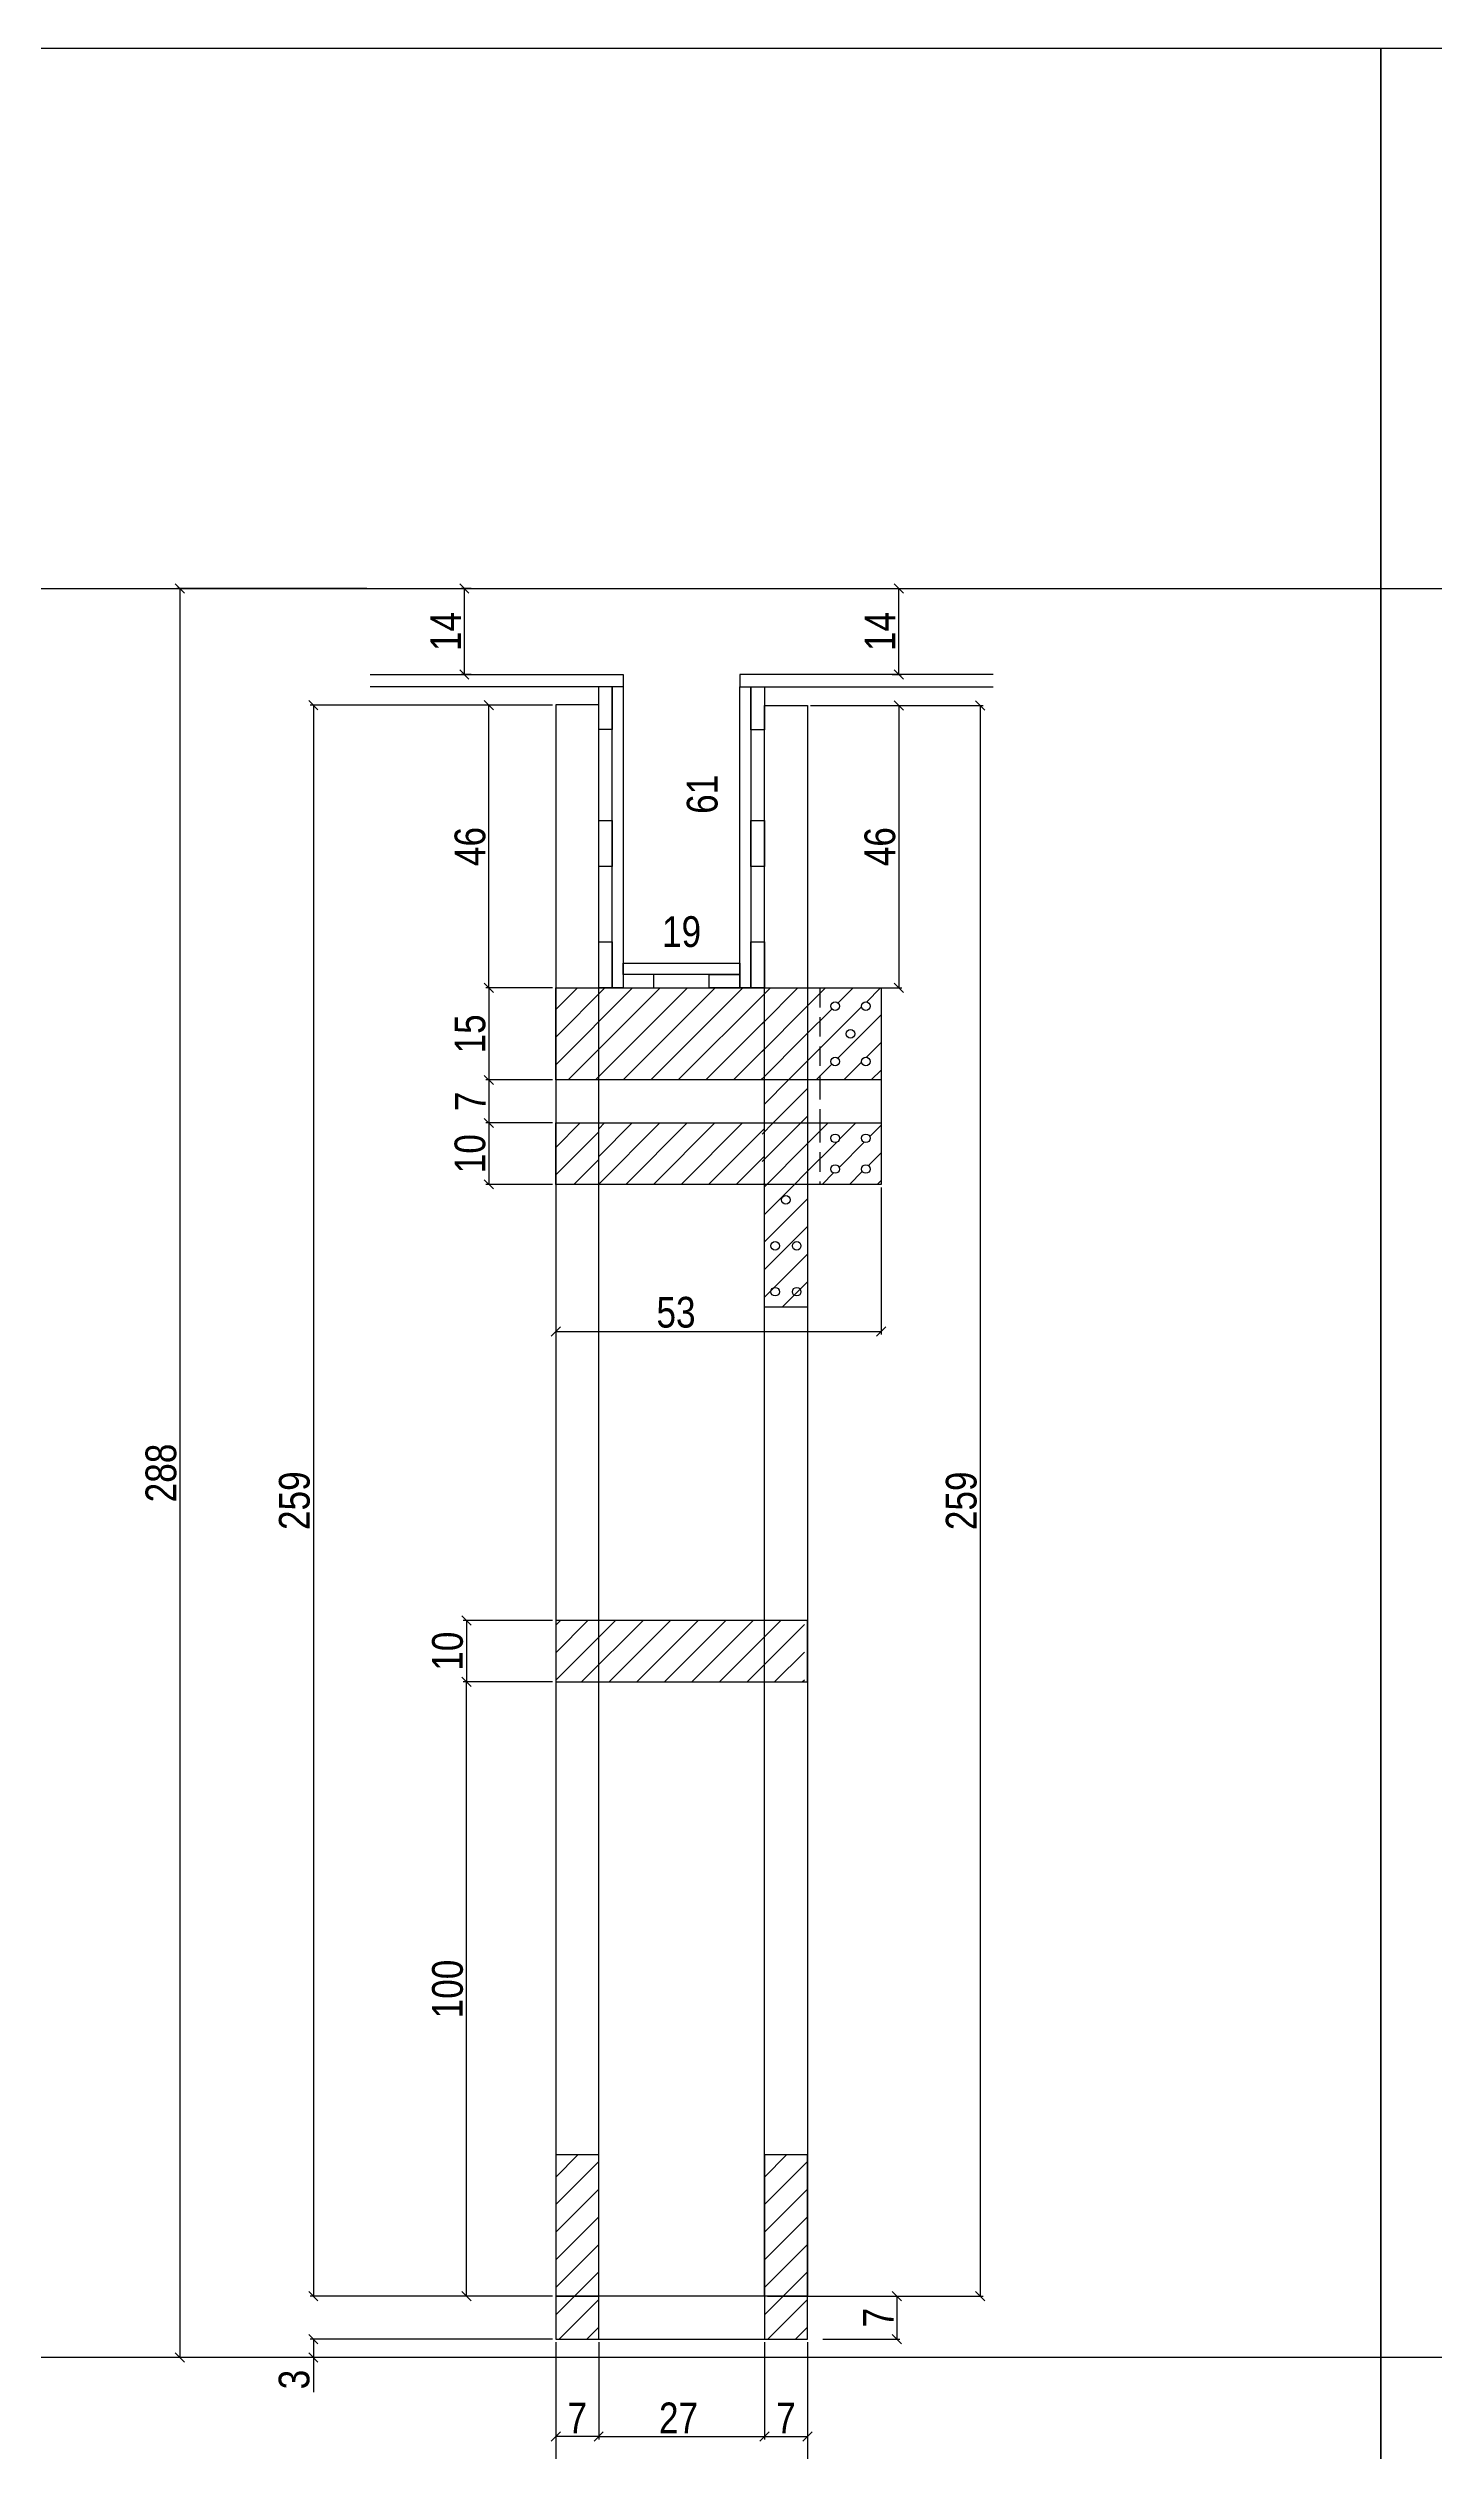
# Model space of a CAD drawing. Extents: x 17311 to 161354, y 153625 to 213544.
# Drawn here: x 18619 to 19071, y 205497 to 206280 of the extents above; entities that cross this region are included whole.
import ezdxf

# ---------------------------------------------------------------- set-up
doc = ezdxf.new("R2010")
doc.units = 0
doc.linetypes.add('DASHED2', pattern=[9.525, 6.35, -3.175])
doc.layers.get('0').update_dxf_attribs({"linetype": 'CONTINUOUS'})
doc.layers.get('DEFPOINTS').update_dxf_attribs({"linetype": 'CONTINUOUS'})
for name, color, linetype in [('8', 111, 'CONTINUOUS'), ('COTA', 241, 'CONTINUOUS'), ('detalhes', 4, 'CONTINUOUS'), ('Painéis', 200, 'CONTINUOUS'), ('SARR_2.2x10', 60, 'CONTINUOUS'), ('SARR_7x7', 40, 'CONTINUOUS'), ('TIRAS REESCORAMENTO', 252, 'CONTINUOUS')]:
    doc.layers.add(name, color=color, linetype=linetype)
doc.styles.add('COTA TECNICA 2X', font='techl___.ttf', dxfattribs={"height": 10})
doc.dimstyles.new('SECAO', dxfattribs={"dimscale": 0.333333, "dimtxt": 5, "dimasz": 9, "dimexe": 3, "dimexo": 3, "dimgap": 3, "dimtad": 1, "dimdec": 1, "dimlfac": 0.5, "dimzin": 12, "dimdsep": 46, "dimtxsty": 'COTA TECNICA 2X', "dimblk1": 'OBLIQUE', "dimblk2": 'OBLIQUE', "dimsah": 1, "dimcen": 0.9, "dimclrd": 4, "dimclre": 4, "dimclrt": 240, "dimadec": 1, "dimazin": 3, "dimtfac": 1, "dimtdec": 1, "dimtmove": 0, "dimatfit": 3, "dimfxl": 1, "dimtolj": 1, "dimtzin": 12, "dimarcsym": 0})
pattern_1 = [(45, (-7342.7276, 8432.976), (-4.49012806, 4.49012806), [])]

# ---------------------------------------------------------------- blocks, each defined once
blk = doc.blocks.new('_Oblique')
at = {"color": 0, "linetype": 'ByBlock', "lineweight": -2}
blk.add_line((-0.5, -0.5), (0.5, 0.5), dxfattribs=at)
blk = doc.blocks.new('*D3458')
at = {"layer": 'DEFPOINTS', "color": 0, "transparency": 16777216}
for p in [(18784.88, 206065.84), (18705.92, 205547.75), (18784.88, 205547.75)]:
    blk.add_point(p, dxfattribs=at)
at = {"layer": 'detalhes', "color": 4, "lineweight": -2, "transparency": 16777216}
for p, q in [((18783.88, 206065.84), (18704.92, 206065.84)), ((18705.92, 206065.84), (18705.92, 205547.75)), ((18783.88, 205547.75), (18704.92, 205547.75))]:
    blk.add_line(p, q, dxfattribs=at)
at = {"layer": 'detalhes', "color": 4, "lineweight": -2, "transparency": 16777216, "xscale": 3, "yscale": 3, "zscale": 3}
for p, rotation in [((18705.92, 206065.84), 90), ((18705.92, 205547.75), 270)]:
    blk.add_blockref('_Oblique', p, dxfattribs=dict(at, rotation=rotation))
at = {"layer": 'detalhes', "color": 240, "transparency": 16777216, "insert": (18699.78, 205806.79), "char_height": 10, "attachment_point": 5, "rotation": 90, "style": 'COTA TECNICA 2X'}
blk.add_mtext('\\A1;259', dxfattribs=at)
blk = doc.blocks.new('*D3459')
at = {"layer": 'DEFPOINTS', "color": 0, "transparency": 16777216}
for p in [(18784.88, 205533.75), (18866.88, 205533.75), (18866.88, 205476.3)]:
    blk.add_point(p, dxfattribs=at)
at = {"layer": 'detalhes', "color": 4, "lineweight": -2, "transparency": 16777216}
for p, q in [((18784.88, 205532.75), (18784.88, 205475.3)), ((18866.88, 205532.75), (18866.88, 205475.3)), ((18784.88, 205476.3), (18866.88, 205476.3))]:
    blk.add_line(p, q, dxfattribs=at)
at = {"layer": 'detalhes', "color": 4, "lineweight": -2, "transparency": 16777216, "xscale": 3, "yscale": 3, "zscale": 3, "rotation": 180}
blk.add_blockref('_Oblique', (18784.88, 205476.3), dxfattribs=at)
at = {"layer": 'detalhes', "color": 4, "lineweight": -2, "transparency": 16777216, "xscale": 3, "yscale": 3, "zscale": 3}
blk.add_blockref('_Oblique', (18866.88, 205476.3), dxfattribs=at)
at = {"layer": 'detalhes', "color": 240, "transparency": 16777216, "insert": (18824.88, 205482.37), "char_height": 10, "attachment_point": 5, "style": 'COTA TECNICA 2X'}
blk.add_mtext('\\A1;41', dxfattribs=at)
blk = doc.blocks.new('*D3460')
at = {"layer": 'DEFPOINTS', "color": 0, "transparency": 16777216}
for p in [(18798.88, 205533.75), (18852.88, 205533.75), (18852.88, 205502.01)]:
    blk.add_point(p, dxfattribs=at)
at = {"layer": 'detalhes', "color": 4, "lineweight": -2, "transparency": 16777216}
for p, q in [((18798.88, 205532.75), (18798.88, 205501.01)), ((18852.88, 205532.75), (18852.88, 205501.01)), ((18798.88, 205502.01), (18852.88, 205502.01))]:
    blk.add_line(p, q, dxfattribs=at)
at = {"layer": 'detalhes', "color": 4, "lineweight": -2, "transparency": 16777216, "xscale": 3, "yscale": 3, "zscale": 3, "rotation": 180}
blk.add_blockref('_Oblique', (18798.88, 205502.01), dxfattribs=at)
at = {"layer": 'detalhes', "color": 4, "lineweight": -2, "transparency": 16777216, "xscale": 3, "yscale": 3, "zscale": 3}
blk.add_blockref('_Oblique', (18852.88, 205502.01), dxfattribs=at)
at = {"layer": 'detalhes', "color": 240, "transparency": 16777216, "insert": (18824.88, 205508.09), "char_height": 10, "attachment_point": 5, "style": 'COTA TECNICA 2X'}
blk.add_mtext('\\A1;27', dxfattribs=at)
blk = doc.blocks.new('*D3461')
at = {"layer": 'DEFPOINTS', "color": 0, "transparency": 16777216}
for p in [(18852.88, 205502.01), (18866.88, 205502.01), (18866.88, 205502.01)]:
    blk.add_point(p, dxfattribs=at)
at = {"layer": 'detalhes', "color": 4, "lineweight": -2, "transparency": 16777216}
blk.add_line((18852.88, 205502.01), (18866.88, 205502.01), dxfattribs=at)
at = {"layer": 'detalhes', "color": 4, "lineweight": -2, "transparency": 16777216, "xscale": 3, "yscale": 3, "zscale": 3, "rotation": 180}
blk.add_blockref('_Oblique', (18852.88, 205502.01), dxfattribs=at)
at = {"layer": 'detalhes', "color": 4, "lineweight": -2, "transparency": 16777216, "xscale": 3, "yscale": 3, "zscale": 3}
blk.add_blockref('_Oblique', (18866.88, 205502.01), dxfattribs=at)
at = {"layer": 'detalhes', "color": 240, "transparency": 16777216, "insert": (18859.88, 205508.09), "char_height": 10, "attachment_point": 5, "style": 'COTA TECNICA 2X'}
blk.add_mtext('\\A1;7', dxfattribs=at)
blk = doc.blocks.new('*D3462')
at = {"layer": 'DEFPOINTS', "color": 0, "transparency": 16777216}
for p in [(18784.88, 205502.01), (18784.88, 205502.01), (18798.88, 205502.01)]:
    blk.add_point(p, dxfattribs=at)
at = {"layer": 'detalhes', "color": 4, "lineweight": -2, "transparency": 16777216}
blk.add_line((18798.88, 205502.01), (18784.88, 205502.01), dxfattribs=at)
at = {"layer": 'detalhes', "color": 4, "lineweight": -2, "transparency": 16777216, "xscale": 3, "yscale": 3, "zscale": 3, "rotation": 180}
blk.add_blockref('_Oblique', (18784.88, 205502.01), dxfattribs=at)
at = {"layer": 'detalhes', "color": 4, "lineweight": -2, "transparency": 16777216, "xscale": 3, "yscale": 3, "zscale": 3}
blk.add_blockref('_Oblique', (18798.88, 205502.01), dxfattribs=at)
at = {"layer": 'detalhes', "color": 240, "transparency": 16777216, "insert": (18791.88, 205508.09), "char_height": 10, "attachment_point": 5, "style": 'COTA TECNICA 2X'}
blk.add_mtext('\\A1;7', dxfattribs=at)
blk = doc.blocks.new('*D3463')
at = {"layer": 'DEFPOINTS', "color": 0, "transparency": 16777216}
for p in [(18784.88, 205767.77), (18755.78, 205747.77), (18784.88, 205747.77)]:
    blk.add_point(p, dxfattribs=at)
at = {"layer": 'detalhes', "color": 4, "lineweight": -2, "transparency": 16777216}
for p, q in [((18783.88, 205767.77), (18754.78, 205767.77)), ((18755.78, 205767.77), (18755.78, 205747.77)), ((18783.88, 205747.77), (18754.78, 205747.77))]:
    blk.add_line(p, q, dxfattribs=at)
at = {"layer": 'detalhes', "color": 4, "lineweight": -2, "transparency": 16777216, "xscale": 3, "yscale": 3, "zscale": 3}
for p, rotation in [((18755.78, 205767.77), 90), ((18755.78, 205747.77), 270)]:
    blk.add_blockref('_Oblique', p, dxfattribs=dict(at, rotation=rotation))
at = {"layer": 'detalhes', "color": 240, "transparency": 16777216, "insert": (18749.67, 205757.77), "char_height": 10, "attachment_point": 5, "rotation": 90, "style": 'COTA TECNICA 2X'}
blk.add_mtext('\\A1;10', dxfattribs=at)
blk = doc.blocks.new('*D3464')
at = {"layer": 'DEFPOINTS', "color": 0, "transparency": 16777216}
for p in [(18763.11, 206065.84), (18784.88, 206065.84), (18784.88, 205973.79)]:
    blk.add_point(p, dxfattribs=at)
at = {"layer": 'detalhes', "color": 4, "lineweight": -2, "transparency": 16777216}
for p, q in [((18783.88, 206065.84), (18762.11, 206065.84)), ((18763.11, 205973.79), (18763.11, 206065.84)), ((18783.88, 205973.79), (18762.11, 205973.79))]:
    blk.add_line(p, q, dxfattribs=at)
at = {"layer": 'detalhes', "color": 4, "lineweight": -2, "transparency": 16777216, "xscale": 3, "yscale": 3, "zscale": 3}
for p, rotation in [((18763.11, 206065.84), 90), ((18763.11, 205973.79), 270)]:
    blk.add_blockref('_Oblique', p, dxfattribs=dict(at, rotation=rotation))
at = {"layer": 'detalhes', "color": 240, "transparency": 16777216, "insert": (18757, 206019.82), "char_height": 10, "attachment_point": 5, "rotation": 90, "style": 'COTA TECNICA 2X'}
blk.add_mtext('\\A1;46', dxfattribs=at)
blk = doc.blocks.new('*D3465')
at = {"layer": 'DEFPOINTS', "color": 0, "transparency": 16777216}
for p in [(18866.88, 206065.72), (18866.88, 205973.79), (18896.63, 205973.79)]:
    blk.add_point(p, dxfattribs=at)
at = {"layer": 'detalhes', "color": 4, "lineweight": -2, "transparency": 16777216}
for p, q in [((18867.88, 206065.72), (18897.63, 206065.72)), ((18896.63, 206065.72), (18896.63, 205973.79)), ((18867.88, 205973.79), (18897.63, 205973.79))]:
    blk.add_line(p, q, dxfattribs=at)
at = {"layer": 'detalhes', "color": 4, "lineweight": -2, "transparency": 16777216, "xscale": 3, "yscale": 3, "zscale": 3}
for p, rotation in [((18896.63, 206065.72), 90), ((18896.63, 205973.79), 270)]:
    blk.add_blockref('_Oblique', p, dxfattribs=dict(at, rotation=rotation))
at = {"layer": 'detalhes', "color": 240, "transparency": 16777216, "insert": (18890.53, 206019.76), "char_height": 10, "attachment_point": 5, "rotation": 90, "style": 'COTA TECNICA 2X'}
blk.add_mtext('\\A1;46', dxfattribs=at)
blk = doc.blocks.new('*D3466')
at = {"layer": 'DEFPOINTS', "color": 0, "transparency": 16777216}
for p in [(18724.39, 206103.84), (18662.41, 205527.75), (18784.88, 205527.75)]:
    blk.add_point(p, dxfattribs=at)
at = {"layer": 'detalhes', "color": 4, "lineweight": -2, "transparency": 16777216}
for p, q in [((18723.39, 206103.84), (18661.41, 206103.84)), ((18662.41, 206103.84), (18662.41, 205527.75)), ((18783.88, 205527.75), (18661.41, 205527.75))]:
    blk.add_line(p, q, dxfattribs=at)
at = {"layer": 'detalhes', "color": 4, "lineweight": -2, "transparency": 16777216, "xscale": 3, "yscale": 3, "zscale": 3}
for p, rotation in [((18662.41, 206103.84), 90), ((18662.41, 205527.75), 270)]:
    blk.add_blockref('_Oblique', p, dxfattribs=dict(at, rotation=rotation))
at = {"layer": 'detalhes', "color": 240, "transparency": 16777216, "insert": (18656.32, 205815.8), "char_height": 10, "attachment_point": 5, "rotation": 90, "style": 'COTA TECNICA 2X'}
blk.add_mtext('\\A1;288', dxfattribs=at)
blk = doc.blocks.new('*D3467')
at = {"layer": 'DEFPOINTS', "color": 0, "transparency": 16777216}
for p in [(18784.88, 205533.75), (18705.92, 205527.75), (18784.88, 205527.75)]:
    blk.add_point(p, dxfattribs=at)
at = {"layer": 'detalhes', "color": 4, "lineweight": -2, "transparency": 16777216}
for p, q in [((18783.88, 205533.75), (18704.92, 205533.75)), ((18705.92, 205533.75), (18705.92, 205527.75)), ((18783.88, 205527.75), (18704.92, 205527.75)), ((18705.92, 205527.75), (18705.92, 205516.42))]:
    blk.add_line(p, q, dxfattribs=at)
at = {"layer": 'detalhes', "color": 4, "lineweight": -2, "transparency": 16777216, "xscale": 3, "yscale": 3, "zscale": 3}
for p, rotation in [((18705.92, 205533.75), 90), ((18705.92, 205527.75), 270)]:
    blk.add_blockref('_Oblique', p, dxfattribs=dict(at, rotation=rotation))
at = {"layer": 'detalhes', "color": 240, "transparency": 16777216, "insert": (18699.7, 205520.59), "char_height": 10, "attachment_point": 5, "rotation": 90, "style": 'COTA TECNICA 2X'}
blk.add_mtext('\\A1;3', dxfattribs=at)
blk = doc.blocks.new('*D3468')
at = {"layer": 'DEFPOINTS', "color": 0, "transparency": 16777216}
for p in [(18831.91, 206103.84), (18838.77, 206103.84), (18831.91, 205981.79)]:
    blk.add_point(p, dxfattribs=at)
at = {"layer": 'detalhes', "color": 240, "transparency": 16777216, "insert": (18832.66, 206036.82), "char_height": 10, "attachment_point": 5, "rotation": 90, "style": 'COTA TECNICA 2X'}
blk.add_mtext('\\A1;61', dxfattribs=at)
blk = doc.blocks.new('*D3469')
at = {"layer": 'DEFPOINTS', "color": 0, "transparency": 16777216}
for p in [(18806.88, 205985.95), (18844.88, 205985.95), (18844.88, 205985.95)]:
    blk.add_point(p, dxfattribs=at)
at = {"layer": 'detalhes', "color": 240, "transparency": 16777216, "insert": (18825.88, 205992.04), "char_height": 10, "attachment_point": 5, "style": 'COTA TECNICA 2X'}
blk.add_mtext('\\A1;19', dxfattribs=at)
blk = doc.blocks.new('*D3470')
at = {"layer": 'DEFPOINTS', "color": 0, "transparency": 16777216}
for p in [(18755.78, 205747.77), (18784.88, 205747.77), (18783.88, 205547.75)]:
    blk.add_point(p, dxfattribs=at)
at = {"layer": 'detalhes', "color": 4, "lineweight": -2, "transparency": 16777216}
for p, q in [((18783.88, 205747.77), (18754.78, 205747.77)), ((18755.78, 205547.75), (18755.78, 205747.77)), ((18782.88, 205547.75), (18754.78, 205547.75))]:
    blk.add_line(p, q, dxfattribs=at)
at = {"layer": 'detalhes', "color": 4, "lineweight": -2, "transparency": 16777216, "xscale": 3, "yscale": 3, "zscale": 3}
for p, rotation in [((18755.78, 205747.77), 90), ((18755.78, 205547.75), 270)]:
    blk.add_blockref('_Oblique', p, dxfattribs=dict(at, rotation=rotation))
at = {"layer": 'detalhes', "color": 240, "transparency": 16777216, "insert": (18749.67, 205647.76), "char_height": 10, "attachment_point": 5, "rotation": 90, "style": 'COTA TECNICA 2X'}
blk.add_mtext('\\A1;100', dxfattribs=at)
blk = doc.blocks.new('*D3471')
at = {"layer": 'DEFPOINTS', "color": 0, "transparency": 16777216}
for p in [(18784.88, 205933.79), (18890.88, 205909.79), (18890.88, 205861.87)]:
    blk.add_point(p, dxfattribs=at)
at = {"layer": 'detalhes', "color": 4, "lineweight": -2, "transparency": 16777216}
for p, q in [((18784.88, 205932.79), (18784.88, 205860.87)), ((18890.88, 205908.79), (18890.88, 205860.87)), ((18784.88, 205861.87), (18890.88, 205861.87))]:
    blk.add_line(p, q, dxfattribs=at)
at = {"layer": 'detalhes', "color": 4, "lineweight": -2, "transparency": 16777216, "xscale": 3, "yscale": 3, "zscale": 3, "rotation": 180}
blk.add_blockref('_Oblique', (18784.88, 205861.87), dxfattribs=at)
at = {"layer": 'detalhes', "color": 4, "lineweight": -2, "transparency": 16777216, "xscale": 3, "yscale": 3, "zscale": 3}
blk.add_blockref('_Oblique', (18890.88, 205861.87), dxfattribs=at)
at = {"layer": 'detalhes', "color": 240, "transparency": 16777216, "insert": (18824.06, 205868.09), "char_height": 10, "attachment_point": 5, "style": 'COTA TECNICA 2X'}
blk.add_mtext('\\A1;53', dxfattribs=at)
blk = doc.blocks.new('*D3472')
at = {"layer": 'DEFPOINTS', "color": 0, "transparency": 16777216}
for p in [(18893.47, 206103.84), (18896.63, 206103.84), (18893.47, 206075.84)]:
    blk.add_point(p, dxfattribs=at)
at = {"layer": 'detalhes', "color": 4, "lineweight": -2, "transparency": 16777216}
for p, q in [((18894.47, 206103.84), (18897.63, 206103.84)), ((18896.63, 206075.84), (18896.63, 206103.84)), ((18894.47, 206075.84), (18897.63, 206075.84))]:
    blk.add_line(p, q, dxfattribs=at)
at = {"layer": 'detalhes', "color": 4, "lineweight": -2, "transparency": 16777216, "xscale": 3, "yscale": 3, "zscale": 3}
for p, rotation in [((18896.63, 206103.84), 90), ((18896.63, 206075.84), 270)]:
    blk.add_blockref('_Oblique', p, dxfattribs=dict(at, rotation=rotation))
at = {"layer": 'detalhes', "color": 240, "transparency": 16777216, "insert": (18890.56, 206089.84), "char_height": 10, "attachment_point": 5, "rotation": 90, "style": 'COTA TECNICA 2X'}
blk.add_mtext('\\A1;14', dxfattribs=at)
blk = doc.blocks.new('*D3473')
at = {"layer": 'DEFPOINTS', "color": 0, "transparency": 16777216}
for p in [(18867.88, 206065.72), (18867.88, 205547.75), (18923.17, 205547.75)]:
    blk.add_point(p, dxfattribs=at)
at = {"layer": 'detalhes', "color": 4, "lineweight": -2, "transparency": 16777216}
for p, q in [((18868.88, 206065.72), (18924.17, 206065.72)), ((18923.17, 206065.72), (18923.17, 205547.75)), ((18868.88, 205547.75), (18924.17, 205547.75))]:
    blk.add_line(p, q, dxfattribs=at)
at = {"layer": 'detalhes', "color": 4, "lineweight": -2, "transparency": 16777216, "xscale": 3, "yscale": 3, "zscale": 3}
for p, rotation in [((18923.17, 206065.72), 90), ((18923.17, 205547.75), 270)]:
    blk.add_blockref('_Oblique', p, dxfattribs=dict(at, rotation=rotation))
at = {"layer": 'detalhes', "color": 240, "transparency": 16777216, "insert": (18917.03, 205806.74), "char_height": 10, "attachment_point": 5, "rotation": 90, "style": 'COTA TECNICA 2X'}
blk.add_mtext('\\A1;259', dxfattribs=at)
blk = doc.blocks.new('*D3474')
at = {"layer": 'DEFPOINTS', "color": 0, "transparency": 16777216}
for p in [(18852.88, 205547.75), (18870.93, 205533.75), (18896.02, 205533.75)]:
    blk.add_point(p, dxfattribs=at)
at = {"layer": 'detalhes', "color": 4, "lineweight": -2, "transparency": 16777216}
for p, q in [((18853.88, 205547.75), (18897.02, 205547.75)), ((18896.02, 205547.75), (18896.02, 205533.75)), ((18871.93, 205533.75), (18897.02, 205533.75))]:
    blk.add_line(p, q, dxfattribs=at)
at = {"layer": 'detalhes', "color": 4, "lineweight": -2, "transparency": 16777216, "xscale": 3, "yscale": 3, "zscale": 3}
for p, rotation in [((18896.02, 205547.75), 90), ((18896.02, 205533.75), 270)]:
    blk.add_blockref('_Oblique', p, dxfattribs=dict(at, rotation=rotation))
at = {"layer": 'detalhes', "color": 240, "transparency": 16777216, "insert": (18889.95, 205540.75), "char_height": 10, "attachment_point": 5, "rotation": 90, "style": 'COTA TECNICA 2X'}
blk.add_mtext('\\A1;7', dxfattribs=at)
blk = doc.blocks.new('*D3475')
at = {"layer": 'DEFPOINTS', "color": 0, "transparency": 16777216}
for p in [(18784.88, 205973.79), (18763.11, 205943.79), (18784.88, 205943.79)]:
    blk.add_point(p, dxfattribs=at)
at = {"layer": 'detalhes', "color": 4, "lineweight": -2, "transparency": 16777216}
for p, q in [((18783.88, 205973.79), (18762.11, 205973.79)), ((18763.11, 205973.79), (18763.11, 205943.79)), ((18783.88, 205943.79), (18762.11, 205943.79))]:
    blk.add_line(p, q, dxfattribs=at)
at = {"layer": 'detalhes', "color": 4, "lineweight": -2, "transparency": 16777216, "xscale": 3, "yscale": 3, "zscale": 3}
for p, rotation in [((18763.11, 205973.79), 90), ((18763.11, 205943.79), 270)]:
    blk.add_blockref('_Oblique', p, dxfattribs=dict(at, rotation=rotation))
at = {"layer": 'detalhes', "color": 240, "transparency": 16777216, "insert": (18757, 205958.79), "char_height": 10, "attachment_point": 5, "rotation": 90, "style": 'COTA TECNICA 2X'}
blk.add_mtext('\\A1;15', dxfattribs=at)
blk = doc.blocks.new('*D3476')
at = {"layer": 'DEFPOINTS', "color": 0, "transparency": 16777216}
for p in [(18784.88, 205929.79), (18763.11, 205909.79), (18784.88, 205909.79)]:
    blk.add_point(p, dxfattribs=at)
at = {"layer": 'detalhes', "color": 4, "lineweight": -2, "transparency": 16777216}
for p, q in [((18783.88, 205929.79), (18762.11, 205929.79)), ((18763.11, 205929.79), (18763.11, 205909.79)), ((18783.88, 205909.79), (18762.11, 205909.79))]:
    blk.add_line(p, q, dxfattribs=at)
at = {"layer": 'detalhes', "color": 4, "lineweight": -2, "transparency": 16777216, "xscale": 3, "yscale": 3, "zscale": 3}
for p, rotation in [((18763.11, 205929.79), 90), ((18763.11, 205909.79), 270)]:
    blk.add_blockref('_Oblique', p, dxfattribs=dict(at, rotation=rotation))
at = {"layer": 'detalhes', "color": 240, "transparency": 16777216, "insert": (18757, 205919.79), "char_height": 10, "attachment_point": 5, "rotation": 90, "style": 'COTA TECNICA 2X'}
blk.add_mtext('\\A1;10', dxfattribs=at)
blk = doc.blocks.new('*D3477')
at = {"layer": 'DEFPOINTS', "color": 0, "transparency": 16777216}
for p in [(18784.88, 205943.79), (18763.11, 205929.79), (18784.88, 205929.79)]:
    blk.add_point(p, dxfattribs=at)
at = {"layer": 'detalhes', "color": 4, "lineweight": -2, "transparency": 16777216}
for p, q in [((18783.88, 205943.79), (18762.11, 205943.79)), ((18763.11, 205943.79), (18763.11, 205929.79)), ((18783.88, 205929.79), (18762.11, 205929.79))]:
    blk.add_line(p, q, dxfattribs=at)
at = {"layer": 'detalhes', "color": 4, "lineweight": -2, "transparency": 16777216, "xscale": 3, "yscale": 3, "zscale": 3}
for p, rotation in [((18763.11, 205943.79), 90), ((18763.11, 205929.79), 270)]:
    blk.add_blockref('_Oblique', p, dxfattribs=dict(at, rotation=rotation))
at = {"layer": 'detalhes', "color": 240, "transparency": 16777216, "insert": (18757.03, 205936.79), "char_height": 10, "attachment_point": 5, "rotation": 90, "style": 'COTA TECNICA 2X'}
blk.add_mtext('\\A1;7', dxfattribs=at)
blk = doc.blocks.new('*D3478')
at = {"layer": 'DEFPOINTS', "color": 0, "transparency": 16777216}
for p in [(18755.12, 206103.84), (18758.28, 206103.84), (18758.28, 206075.84)]:
    blk.add_point(p, dxfattribs=at)
at = {"layer": 'detalhes', "color": 4, "lineweight": -2, "transparency": 16777216}
for p, q in [((18757.28, 206103.84), (18754.12, 206103.84)), ((18755.12, 206075.84), (18755.12, 206103.84)), ((18757.28, 206075.84), (18754.12, 206075.84))]:
    blk.add_line(p, q, dxfattribs=at)
at = {"layer": 'detalhes', "color": 4, "lineweight": -2, "transparency": 16777216, "xscale": 3, "yscale": 3, "zscale": 3}
for p, rotation in [((18755.12, 206103.84), 90), ((18755.12, 206075.84), 270)]:
    blk.add_blockref('_Oblique', p, dxfattribs=dict(at, rotation=rotation))
at = {"layer": 'detalhes', "color": 240, "transparency": 16777216, "insert": (18749.05, 206089.84), "char_height": 10, "attachment_point": 5, "rotation": 90, "style": 'COTA TECNICA 2X'}
blk.add_mtext('\\A1;14', dxfattribs=at)

msp = doc.modelspace()

# ---------------------------------------------------------------- hatches: boundary and pattern name
at = {"layer": 'COTA'}
h = msp.add_hatch(dxfattribs=at)
h.set_pattern_fill('ANSI31', color=256, scale=2, style=0)
h.set_pattern_definition(pattern_1)
h.paths.add_polyline_path([(18852.88, 205973.79), (18784.88, 205973.79), (18784.88, 205943.79), (18852.88, 205943.79)])
h = msp.add_hatch(dxfattribs=at)
h.set_pattern_fill('ANSI31', color=256, scale=2, style=0)
h.set_pattern_definition(pattern_1)
h.paths.add_polyline_path([(18866.08, 205973.79), (18852.08, 205973.79), (18852.08, 205943.79), (18866.08, 205943.79)])
h = msp.add_hatch(dxfattribs=at)
h.set_pattern_fill('ANSI31', color=256, scale=2, style=0)
h.set_pattern_definition(pattern_1)
h.paths.add_polyline_path([(18890.88, 205973.79), (18866.08, 205973.79), (18866.08, 205943.79), (18890.88, 205943.79)])
h.paths.add_polyline_path([(18877.28, 205949.79, -1), (18874.48, 205949.79, -1)], flags=16)
h.paths.add_polyline_path([(18879.48, 205958.79, -1), (18882.28, 205958.79, -1)], flags=16)
h.paths.add_polyline_path([(18874.48, 205967.79, -1), (18877.28, 205967.79, -1)], flags=16)
h.paths.add_polyline_path([(18887.28, 205949.79, -1), (18884.48, 205949.79, -1)], flags=16)
h.paths.add_polyline_path([(18884.48, 205967.79, -1), (18887.28, 205967.79, -1)], flags=16)
h = msp.add_hatch(dxfattribs=at)
h.set_pattern_fill('ANSI31', color=256, scale=2, style=0)
h.set_pattern_definition(pattern_1)
h.paths.add_polyline_path([(18852.88, 205943.79), (18852.88, 205929.79), (18866.88, 205929.79), (18866.88, 205943.79)])
h = msp.add_hatch(dxfattribs=at)
h.set_pattern_fill('ANSI31', color=256, scale=2, style=0)
h.set_pattern_definition(pattern_1)
h.paths.add_polyline_path([(18798.88, 205929.79), (18784.88, 205929.79), (18784.88, 205909.79), (18798.88, 205909.79)])
h = msp.add_hatch(dxfattribs=at)
h.set_pattern_fill('ANSI31', color=256, scale=2, style=0)
h.set_pattern_definition([(45, (-7352.7276, 8432.976), (-4.49012806, 4.49012806), [])])
h.paths.add_polyline_path([(18852.88, 205929.79), (18798.88, 205929.79), (18798.88, 205909.79), (18852.88, 205909.79)])
h = msp.add_hatch(dxfattribs=at)
h.set_pattern_fill('ANSI31', color=256, scale=2, style=0)
h.set_pattern_definition(pattern_1)
h.paths.add_polyline_path([(18866.08, 205929.79), (18852.08, 205929.79), (18852.08, 205909.79), (18866.08, 205909.79)])
h = msp.add_hatch(dxfattribs=at)
h.set_pattern_fill('ANSI31', color=256, scale=2, style=0)
h.set_pattern_definition(pattern_1)
h.paths.add_polyline_path([(18890.88, 205929.79), (18866.08, 205929.79), (18866.08, 205909.79), (18890.88, 205909.79)])
h.paths.add_polyline_path([(18874.48, 205924.79, -1), (18877.28, 205924.79, -1)], flags=16)
h.paths.add_polyline_path([(18877.28, 205914.79, -1), (18874.48, 205914.79, -1)], flags=16)
h.paths.add_polyline_path([(18884.48, 205924.79, -1), (18887.28, 205924.79, -1)], flags=16)
h.paths.add_polyline_path([(18887.28, 205914.79, -1), (18884.48, 205914.79, -1)], flags=16)
h = msp.add_hatch(dxfattribs=at)
h.set_pattern_fill('ANSI31', color=256, scale=2, style=0)
h.set_pattern_definition(pattern_1)
h.paths.add_polyline_path([(18852.88, 205869.85), (18866.88, 205869.85), (18866.88, 205909.79), (18852.88, 205909.79)])
h = msp.add_hatch(dxfattribs=at)
h.set_pattern_fill('ANSI31', color=256, scale=2, style=0)
h.set_pattern_definition([(45, (-7342.7276, 8474.976), (-4.49012806, 4.49012806), [])])
h.paths.add_polyline_path([(18865.88, 205767.77), (18784.88, 205767.77), (18784.88, 205747.77), (18865.88, 205747.77)])
h = msp.add_hatch(dxfattribs=at)
h.set_pattern_fill('ANSI31', color=256, scale=2, style=0)
h.set_pattern_definition([(45, (-1059.3423, 199724.561), (-4.490128, 4.490128), [])])
h.paths.add_polyline_path([(18784.88, 205533.75), (18798.88, 205533.75), (18798.88, 205593.75), (18784.88, 205593.75)])
h = msp.add_hatch(dxfattribs=at)
h.set_pattern_fill('ANSI31', color=256, scale=2, style=0)
h.set_pattern_definition([(45, (-991.3423, 199724.561), (-4.490128, 4.490128), [])])
h.paths.add_polyline_path([(18852.88, 205533.75), (18866.88, 205533.75), (18866.88, 205593.75), (18852.88, 205593.75)])

# ---------------------------------------------------------------- linework, layer by layer
at = {"linetype": 'Continuous'}
msp.add_line((18890.88, 205943.79), (18890.88, 205929.79), dxfattribs=at)
msp.add_line((18866.88, 205869.85), (18852.88, 205869.85))
msp.add_lwpolyline([(18806.88, 205533.75), (18866.88, 205533.75), (18866.88, 205547.75), (18784.88, 205547.75), (18784.88, 205533.75), (18806.88, 205533.75)], dxfattribs=at)
for centre in [(18875.88, 205967.79), (18885.88, 205967.79), (18880.88, 205958.79), (18875.88, 205949.79), (18885.88, 205949.79), (18875.88, 205924.79), (18885.88, 205924.79), (18875.88, 205914.79), (18885.88, 205914.79), (18859.88, 205904.79), (18856.38, 205889.82), (18863.38, 205889.82), (18856.38, 205874.85), (18863.38, 205874.85)]:
    msp.add_circle(centre, 1.4)
at = {"layer": '8', "color": 5, "linetype": 'Continuous'}
for points in [[(19053.72, 205315.05), (18456.91, 205315.05), (18456.91, 206279.83), (19053.72, 206279.83)], [(19650.53, 205315.05), (19053.72, 205315.05), (19053.72, 206279.83), (19650.53, 206279.83)]]:
    msp.add_lwpolyline(points, close=True, dxfattribs=at)
at = {"layer": 'COTA', "linetype": 'DASHED2'}
for p, q in [((18870.88, 205973.79), (18870.88, 205943.79)), ((18870.88, 205943.79), (18870.88, 205929.79)), ((18870.88, 205929.79), (18870.88, 205909.79))]:
    msp.add_line(p, q, dxfattribs=at)
at = {"layer": 'Painéis'}
msp.add_lwpolyline([(18784.88, 205747.77), (18866.88, 205747.77), (18866.88, 205767.77), (18784.88, 205767.77), (18784.88, 205747.77)], dxfattribs=at)
for points in [[(18784.88, 205533.75), (18798.88, 205533.75), (18798.88, 205593.75), (18784.88, 205593.75)], [(18852.88, 205533.75), (18866.88, 205533.75), (18866.88, 205593.75), (18852.88, 205593.75)]]:
    msp.add_lwpolyline(points, close=True, dxfattribs=at)
at = {"layer": 'SARR_2.2x10', "linetype": 'Continuous'}
for points in [[(18890.88, 205943.79), (18784.88, 205943.79), (18784.88, 205973.79), (18890.88, 205973.79)], [(18890.88, 205909.79), (18784.88, 205909.79), (18784.88, 205929.79), (18890.88, 205929.79)]]:
    msp.add_lwpolyline(points, close=True, dxfattribs=at)
at = {"layer": 'SARR_7x7', "linetype": 'Continuous'}
for points in [[(18784.88, 205547.75), (18798.88, 205547.75), (18798.88, 206065.94), (18784.88, 206065.94)], [(18866.88, 205547.75), (18852.88, 205547.75), (18852.88, 206065.72), (18866.88, 206065.72)]]:
    msp.add_lwpolyline(points, close=True, dxfattribs=at)
at = {"layer": 'TIRAS REESCORAMENTO', "linetype": 'ByBlock'}
for p, q in [((22634.59, 206103.75), (17860.1, 206103.75)), ((18724.39, 206103.84), (18927.84, 206103.84)), ((18844.88, 206071.84), (18927.36, 206071.84)), ((22634.59, 205527.75), (17860.1, 205527.75))]:
    msp.add_line(p, q, dxfattribs=at)
for points in [[(18724.39, 206075.84), (18806.88, 206075.84), (18806.88, 206071.84), (18724.39, 206071.84)], [(18806.88, 205973.79), (18803.28, 205973.79), (18803.28, 206071.94), (18806.88, 206071.94), (18806.88, 205973.79)], [(18927.36, 206075.84), (18844.88, 206075.84), (18844.88, 206071.84), (18927.36, 206071.84)], [(18848.48, 205973.79), (18844.88, 205973.79), (18844.88, 206071.84), (18848.48, 206071.84), (18848.48, 205973.79)]]:
    msp.add_lwpolyline(points, dxfattribs=at)
for points in [[(18798.88, 206071.94), (18803.28, 206071.94), (18803.28, 206057.94), (18798.88, 206057.94)], [(18848.48, 206071.84), (18852.88, 206071.84), (18852.88, 206057.84), (18848.48, 206057.84)], [(18798.88, 206028.32), (18803.28, 206028.32), (18803.28, 206013.32), (18798.88, 206013.32)], [(18848.48, 206028.32), (18852.88, 206028.32), (18852.88, 206013.32), (18848.48, 206013.32)], [(18798.88, 205988.79), (18803.28, 205988.79), (18803.28, 205973.79), (18798.88, 205973.79)], [(18848.48, 205988.79), (18852.88, 205988.79), (18852.88, 205973.79), (18848.48, 205973.79)], [(18844.88, 205978.19), (18806.88, 205978.19), (18806.88, 205981.79), (18844.88, 205981.79)], [(18816.88, 205973.79), (18816.88, 205978.19), (18806.88, 205978.19), (18806.88, 205973.79)], [(18834.84, 205973.79), (18834.84, 205978.19), (18844.88, 205978.19), (18844.88, 205973.79)]]:
    msp.add_lwpolyline(points, close=True, dxfattribs=at)

# ---------------------------------------------------------------- dimensions: what is measured, and where the dimension line sits
at = {"layer": 'detalhes', "color": 3}
for base, p1, p2, picture, middle in [((18662.41, 205527.75), (18724.39, 206103.84), (18784.88, 205527.75), '*D3466', (18656.32, 205815.8)), ((18755.12, 206103.84), (18758.28, 206075.84), (18758.28, 206103.84), '*D3478', (18749.05, 206089.84)), ((18896.63, 206103.84), (18893.47, 206075.84), (18893.47, 206103.84), '*D3472', (18890.56, 206089.84)), ((18705.92, 205547.75), (18784.88, 206065.84), (18784.88, 205547.75), '*D3458', (18699.78, 205806.79)), ((18763.11, 206065.84), (18784.88, 205973.79), (18784.88, 206065.84), '*D3464', (18757, 206019.82)), ((18896.63, 205973.79), (18866.88, 206065.72), (18866.88, 205973.79), '*D3465', (18890.53, 206019.76)), ((18923.17, 205547.75), (18867.88, 206065.72), (18867.88, 205547.75), '*D3473', (18917.03, 205806.74)), ((18763.11, 205943.79), (18784.88, 205973.79), (18784.88, 205943.79), '*D3475', (18757, 205958.79)), ((18763.11, 205929.79), (18784.88, 205943.79), (18784.88, 205929.79), '*D3477', (18757.03, 205936.79)), ((18763.11, 205909.79), (18784.88, 205929.79), (18784.88, 205909.79), '*D3476', (18757, 205919.79)), ((18755.78, 205747.77), (18784.88, 205767.77), (18784.88, 205747.77), '*D3463', (18749.67, 205757.77)), ((18755.78, 205747.77), (18783.88, 205547.75), (18784.88, 205747.77), '*D3470', (18749.67, 205647.76)), ((18896.02, 205533.75), (18852.88, 205547.75), (18870.93, 205533.75), '*D3474', (18889.95, 205540.75)), ((18705.92, 205527.75), (18784.88, 205533.75), (18784.88, 205527.75), '*D3467', (18699.7, 205520.59))]:
    dim = msp.add_linear_dim(base=base, p1=p1, p2=p2, angle=90, dimstyle='SECAO', dxfattribs=at)
    dim.commit()
    dim.dimension.update_dxf_attribs({"geometry": picture, "text_midpoint": middle})
dim = msp.add_linear_dim(base=(18838.77, 206103.84), p1=(18831.91, 205981.79), p2=(18831.91, 206103.84), angle=90, dimstyle='SECAO', override={"dimse1": 1, "dimse2": 1, "dimsd1": 1, "dimsd2": 1}, dxfattribs=at)
dim.commit()
dim.dimension.update_dxf_attribs({"geometry": '*D3468', "text_midpoint": (18838.77, 206036.82), "dimtype": 160})
dim = msp.add_linear_dim(base=(18844.88, 205985.95), p1=(18806.88, 205985.95), p2=(18844.88, 205985.95), dimstyle='SECAO', override={"dimse1": 1, "dimse2": 1, "dimsd1": 1, "dimsd2": 1}, dxfattribs=at)
dim.commit()
dim.dimension.update_dxf_attribs({"geometry": '*D3469', "text_midpoint": (18825.88, 205992.04)})
for base, p1, p2, picture, middle in [((18890.88, 205861.87), (18784.88, 205933.79), (18890.88, 205909.79), '*D3471', (18824.06, 205861.87)), ((18866.88, 205476.3), (18784.88, 205533.75), (18866.88, 205533.75), '*D3459', (18824.88, 205476.3)), ((18852.88, 205502.01), (18798.88, 205533.75), (18852.88, 205533.75), '*D3460', (18824.88, 205502.01)), ((18866.88, 205502.01), (18852.88, 205502.01), (18866.88, 205502.01), '*D3461', (18859.88, 205502.01))]:
    dim = msp.add_linear_dim(base=base, p1=p1, p2=p2, dimstyle='SECAO', dxfattribs=at)
    dim.commit()
    dim.dimension.update_dxf_attribs({"geometry": picture, "text_midpoint": middle, "dimtype": 160})
dim = msp.add_linear_dim(base=(18784.88, 205502.01), p1=(18798.88, 205502.01), p2=(18784.88, 205502.01), dimstyle='SECAO', dxfattribs=at)
dim.commit()
dim.dimension.update_dxf_attribs({"geometry": '*D3462', "text_midpoint": (18791.88, 205508.09)})

doc.saveas('drawing.dxf')
